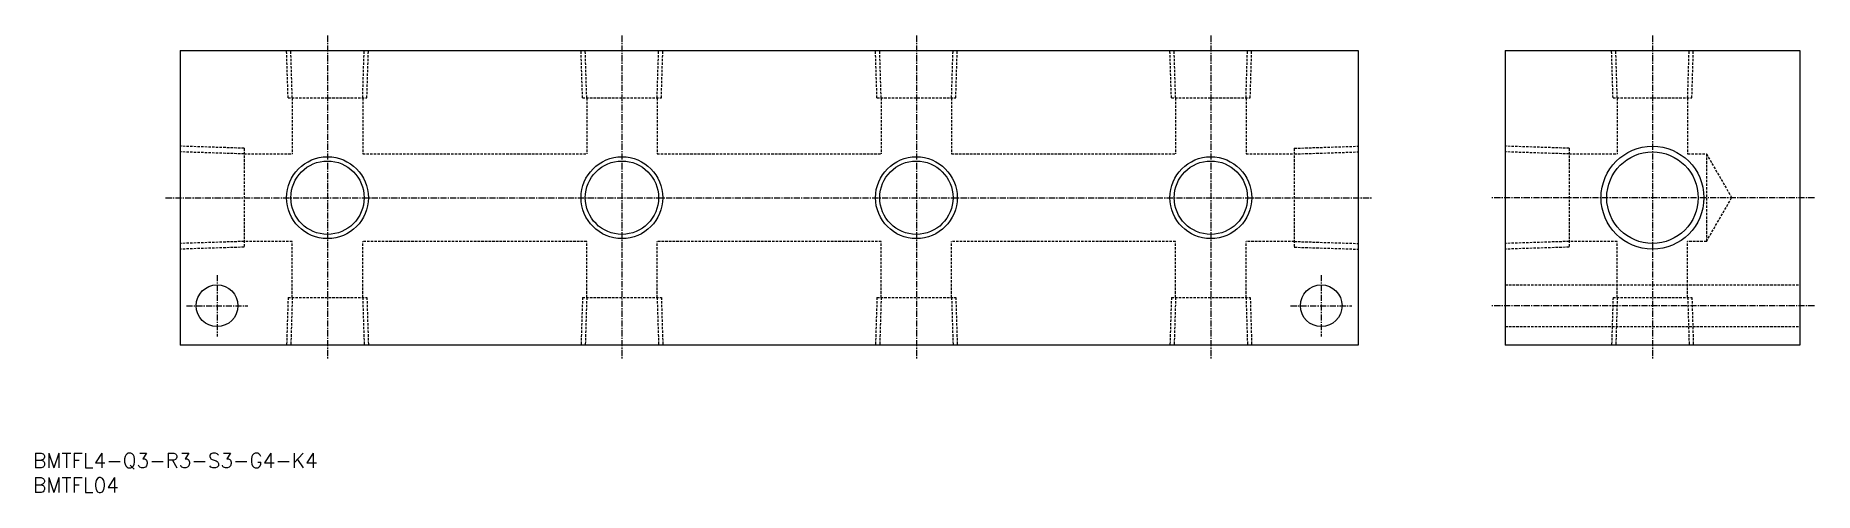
# Model space of a CAD drawing. Extents: x 1 to 363, y 0 to 93.
import ezdxf

# ---------------------------------------------------------------- set-up
doc = ezdxf.new("R2010")
doc.units = 0
doc.linetypes.add('CENTER', pattern=[2, 1.25, -0.25, 0.25, -0.25])
doc.linetypes.add('DASHED', pattern=[0.75, 0.5, -0.25])
doc.layers.get('0').update_dxf_attribs({"linetype": 'CONTINUOUS'})
doc.layers.add('CENTER', color=1, linetype='CENTER')
doc.styles.get("Standard").update_dxf_attribs({"font": 'txt.shx'})

# ---------------------------------------------------------------- blocks, each defined once
blk = doc.blocks.new('*U15')
at = {"color": 7, "linetype": 'CONTINUOUS'}
blk.add_text('BMTFL04', height=3, dxfattribs=at).set_placement((0, 0))
blk = doc.blocks.new('*U16')
at = {"color": 7, "linetype": 'CONTINUOUS'}
blk.add_text('BMTFL4-Q3-R3-S3-G4-K4', height=3, dxfattribs=at).set_placement((0, 5))

msp = doc.modelspace()

# ---------------------------------------------------------------- linework, layer by layer
at = {"color": 7, "linetype": 'CONTINUOUS'}
for p, q in [((30, 90), (270, 90)), ((30, 90), (30, 30)), ((270, 90), (270, 30)), ((300, 90), (300, 30)), ((300, 90), (360, 90)), ((360, 90), (360, 30)), ((270, 30), (30, 30)), ((360, 30), (300, 30))]:
    msp.add_line(p, q, dxfattribs=at)
at = {"color": 3, "linetype": 'DASHED'}
for p, q in [((51.97, 80.3), (51.67, 90)), ((52.83, 80.3), (52.52, 90)), ((67.17, 80.3), (67.47, 90)), ((68.03, 80.3), (68.33, 90)), ((111.97, 80.3), (111.67, 90)), ((112.83, 80.3), (112.52, 90)), ((127.17, 80.3), (127.47, 90)), ((128.03, 80.3), (128.33, 90)), ((171.97, 80.3), (171.67, 90)), ((172.83, 80.3), (172.52, 90)), ((187.17, 80.3), (187.47, 90)), ((188.03, 80.3), (188.33, 90)), ((231.97, 80.3), (231.67, 90)), ((232.83, 80.3), (232.53, 90)), ((247.17, 80.3), (247.47, 90)), ((248.03, 80.3), (248.33, 90)), ((321.97, 80.3), (321.67, 90)), ((322.83, 80.3), (322.52, 90)), ((337.17, 80.3), (337.47, 90)), ((338.03, 80.3), (338.33, 90)), ((51.97, 80.3), (68.03, 80.3)), ((52.83, 80.3), (52.83, 68.91)), ((67.17, 80.3), (67.17, 68.91)), ((111.97, 80.3), (128.03, 80.3)), ((112.83, 80.3), (112.83, 68.91)), ((127.17, 80.3), (127.17, 68.91)), ((171.97, 80.3), (188.03, 80.3)), ((172.83, 80.3), (172.83, 68.91)), ((187.17, 80.3), (187.17, 68.91)), ((231.97, 80.3), (248.03, 80.3)), ((232.83, 80.3), (232.83, 68.91)), ((247.17, 80.3), (247.17, 68.91)), ((321.97, 80.3), (338.03, 80.3)), ((322.83, 80.3), (322.83, 68.91)), ((337.17, 80.3), (337.17, 68.91)), ((43, 70.07), (30, 70.48)), ((43, 68.91), (30, 69.32)), ((43, 70.07), (43, 49.93)), ((43, 68.91), (52.83, 68.91)), ((67.17, 68.91), (112.83, 68.91)), ((127.17, 68.91), (172.83, 68.91)), ((187.17, 68.91), (232.83, 68.91)), ((247.17, 68.91), (257, 68.91)), ((257, 70.07), (270, 70.48)), ((257, 70.07), (257, 49.93)), ((257, 68.91), (270, 69.32)), ((313, 70.07), (300, 70.48)), ((313, 68.91), (300, 69.32)), ((313, 70.07), (313, 49.93)), ((313, 68.91), (322.83, 68.91)), ((337.17, 68.91), (341, 68.91)), ((341, 68.91), (346.14, 60)), ((341, 68.91), (341, 51.09)), ((341, 51.09), (346.14, 60)), ((43, 51.09), (30, 50.68)), ((52.83, 51.09), (43, 51.09)), ((52.83, 39.7), (52.83, 51.09)), ((67.17, 39.7), (67.17, 51.09)), ((112.83, 51.09), (67.17, 51.09)), ((112.83, 39.7), (112.83, 51.09)), ((127.17, 39.7), (127.17, 51.09)), ((172.83, 51.09), (127.17, 51.09)), ((172.83, 39.7), (172.83, 51.09)), ((232.83, 51.09), (187.17, 51.09)), ((187.17, 39.7), (187.17, 51.09)), ((232.83, 39.7), (232.83, 51.09)), ((257, 51.09), (247.17, 51.09)), ((247.17, 39.7), (247.17, 51.09)), ((257, 51.09), (270, 50.68)), ((313, 51.09), (300, 50.68)), ((322.83, 51.09), (313, 51.09)), ((322.83, 39.7), (322.83, 51.09)), ((337.17, 39.7), (337.17, 51.09)), ((341, 51.09), (337.17, 51.09)), ((43, 49.93), (30, 49.52)), ((257, 49.93), (270, 49.52)), ((313, 49.93), (300, 49.52)), ((300, 42.25), (360, 42.25)), ((51.97, 39.7), (51.67, 30)), ((51.97, 39.7), (68.03, 39.7)), ((52.83, 39.7), (52.52, 30)), ((67.17, 39.7), (67.47, 30)), ((68.03, 39.7), (68.33, 30)), ((111.97, 39.7), (111.67, 30)), ((111.97, 39.7), (128.03, 39.7)), ((112.83, 39.7), (112.52, 30)), ((127.17, 39.7), (127.47, 30)), ((128.03, 39.7), (128.33, 30)), ((171.97, 39.7), (171.67, 30)), ((171.97, 39.7), (188.03, 39.7)), ((172.83, 39.7), (172.52, 30)), ((187.17, 39.7), (187.47, 30)), ((188.03, 39.7), (188.33, 30)), ((231.97, 39.7), (231.67, 30)), ((231.97, 39.7), (248.03, 39.7)), ((232.83, 39.7), (232.53, 30)), ((247.17, 39.7), (247.47, 30)), ((248.03, 39.7), (248.33, 30)), ((321.97, 39.7), (321.67, 30)), ((321.97, 39.7), (338.03, 39.7)), ((322.83, 39.7), (322.52, 30)), ((337.17, 39.7), (337.47, 30)), ((338.03, 39.7), (338.33, 30)), ((300, 33.75), (360, 33.75))]:
    msp.add_line(p, q, dxfattribs=at)
at = {"color": 7, "linetype": 'CONTINUOUS'}
for centre, radius in [((330, 60), 10.48), ((60, 60), 7.47), ((120, 60), 7.47), ((180, 60), 7.47), ((240, 60), 7.47), ((37.5, 38), 4.25), ((262.5, 38), 4.25)]:
    msp.add_circle(centre, radius, dxfattribs=at)
at = {"color": 3, "linetype": 'CONTINUOUS'}
for centre, radius in [((330, 60), 9.32), ((60, 60), 8.33), ((120, 60), 8.33), ((180, 60), 8.33), ((240, 60), 8.33)]:
    msp.add_circle(centre, radius, dxfattribs=at)
at = {"layer": 'CENTER'}
for p, q in [((60, 93), (60, 27)), ((120, 93), (120, 27)), ((180, 93), (180, 27)), ((240, 93), (240, 27)), ((330, 93), (330, 27)), ((27, 60), (273, 60)), ((363, 60), (297, 60)), ((37.5, 44.25), (37.5, 31.75)), ((262.5, 44.25), (262.5, 31.75)), ((31.25, 38), (43.75, 38)), ((256.25, 38), (268.75, 38)), ((363, 38), (297, 38))]:
    msp.add_line(p, q, dxfattribs=at)

# ---------------------------------------------------------------- block references
at = {"color": 7, "linetype": 'CONTINUOUS'}
for name in ['*U16', '*U15']:
    msp.add_blockref(name, (0, 0), dxfattribs=at)

doc.saveas('drawing.dxf')
